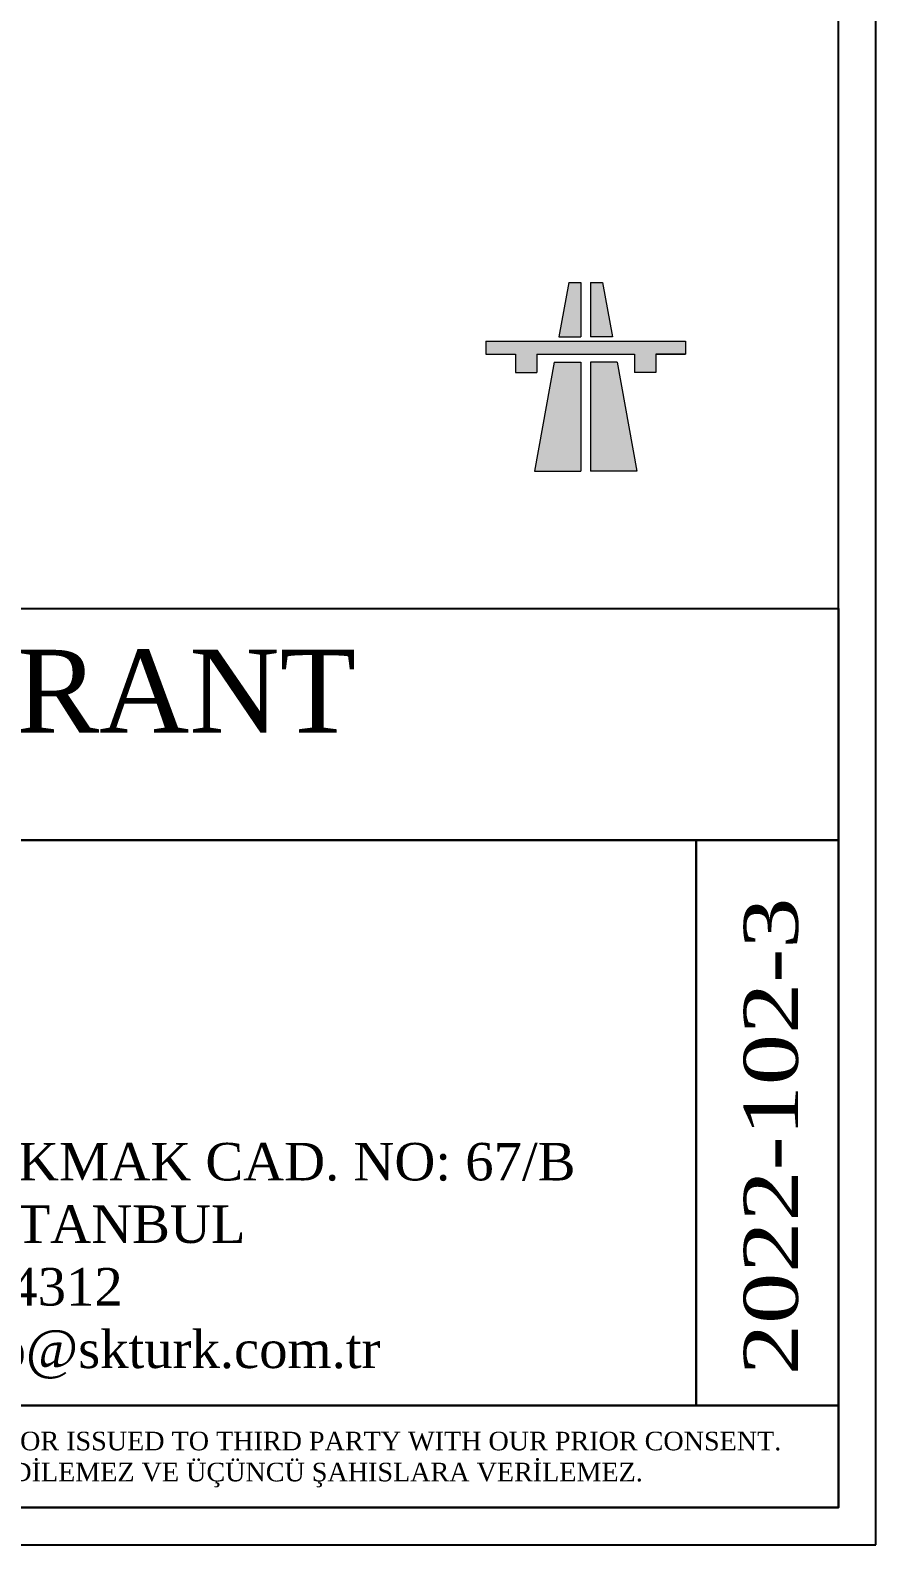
# Model space of a CAD drawing. Header units: centimetres. Extents: x 5488 to 20269, y -31398 to -19684.
# Drawn here: x 14793.9 to 15021, y -24865.5 to -24458.4 of the extents above; entities that cross this region are included whole.
import ezdxf
from ezdxf.enums import TextEntityAlignment as Align

# ---------------------------------------------------------------- set-up
doc = ezdxf.new("R2010")
doc.units = ezdxf.units.CM
doc.layers.add('Sktürk ANTET', color=7, linetype='Continuous')
doc.layers.add('xxx_Auto_Yardimci_Lejand', color=7, linetype='Continuous', lineweight=9)
doc.styles.add('CGOMEGA', font='times.ttf', dxfattribs={"height": 15})

# ---------------------------------------------------------------- blocks, each defined once
blk = doc.blocks.new('A$C61ed975a')
at = {"layer": 'xxx_Auto_Yardimci_Lejand'}
h = blk.add_hatch(color=172, dxfattribs=at)
h.paths.add_polyline_path([(25.49, 50.66), (22.28, 50.66), (19.62, 36.06), (25.49, 36.06)])
h.paths.add_polyline_path([(31.36, 50.66), (28.15, 50.66), (28.15, 36.06), (34.02, 36.06)])
h.paths.add_polyline_path([(0, 34.88), (0, 31.41), (7.94, 31.41), (7.94, 26.48), (13.74, 26.48), (13.74, 31.41), (39.9, 31.41), (39.9, 26.48), (45.7, 26.48), (45.7, 31.41), (53.64, 31.41), (53.64, 34.88)])
h.paths.add_polyline_path([(28.15, 0), (40.59, 0), (35.25, 29.3), (28.15, 29.3)])
h.paths.add_polyline_path([(25.49, 29.3), (18.39, 29.3), (13.05, 0), (25.49, 0)])
at = {"layer": 'xxx_Auto_Yardimci_Lejand', "color": 172}
for p, q in [((22.28, 50.66), (19.62, 36.06)), ((22.28, 50.66), (25.49, 50.66)), ((25.49, 50.66), (25.49, 36.06)), ((28.15, 50.66), (31.36, 50.66)), ((28.15, 50.66), (28.15, 36.06)), ((31.36, 50.66), (34.02, 36.06)), ((0, 34.88), (0, 31.41)), ((0, 34.88), (53.64, 34.88)), ((19.62, 36.06), (25.49, 36.06)), ((34.02, 36.06), (28.15, 36.06)), ((53.64, 34.88), (53.64, 31.41)), ((53.64, 34.88), (53.64, 31.41)), ((0, 31.41), (7.94, 31.41)), ((7.94, 31.41), (7.94, 26.48)), ((18.39, 29.3), (13.05, 0)), ((13.74, 31.41), (39.9, 31.41)), ((13.74, 31.41), (13.74, 26.48)), ((18.39, 29.3), (25.49, 29.3)), ((25.49, 29.3), (25.49, 0)), ((28.15, 29.3), (28.15, 0)), ((35.25, 29.3), (28.15, 29.3)), ((35.25, 29.3), (40.59, 0)), ((39.9, 31.41), (39.9, 26.48)), ((45.7, 31.41), (45.7, 26.48)), ((45.7, 31.41), (53.64, 31.41)), ((53.64, 31.41), (45.7, 31.41)), ((7.94, 26.48), (13.74, 26.48)), ((45.7, 26.48), (39.9, 26.48)), ((13.05, 0), (25.49, 0)), ((40.59, 0), (28.15, 0))]:
    blk.add_line(p, q, dxfattribs=at)

msp = doc.modelspace()

# ---------------------------------------------------------------- linework, layer by layer
for points in [[(10906.05, -24865.48), (15021.05, -24865.48), (15021.05, -21925.48), (10906.05, -21925.48)], [(10916.05, -24855.48), (15011.05, -24855.48), (15011.05, -21935.48), (10916.05, -21935.48)]]:
    msp.add_lwpolyline(points, close=True)
at = {"layer": 'Sktürk ANTET'}
for points in [[(14212.49, -24613.8), (15011.05, -24613.8), (15011.05, -24676.08), (14212.49, -24676.08)], [(14557.59, -24676.08), (14972.78, -24676.08), (14972.78, -24828.07), (14557.59, -24828.07)], [(14972.78, -24676.08), (15011.05, -24676.08), (15011.05, -24828.07), (14972.78, -24828.07)], [(14212.49, -24828.07), (15011.05, -24828.07), (15011.05, -24855.48), (14212.49, -24855.48)]]:
    msp.add_lwpolyline(points, close=True, dxfattribs=at)

# ---------------------------------------------------------------- block references
msp.add_blockref('A$C61ed975a', (14916.29, -24576.85))

# ---------------------------------------------------------------- texts
at = {"layer": 'Sktürk ANTET', "style": 'CGOMEGA'}
msp.add_text('MARCELLO MATTEO RESTURANT', height=22.2361, dxfattribs=at).set_placement((14611.77, -24647.15), align=Align.CENTER)
at = {"layer": 'Sktürk ANTET', "style": 'CGOMEGA', "width": 1.25}
msp.add_text('2022-102-3', height=14.569, rotation=90, dxfattribs=at).set_placement((15000.15, -24819.87))
at = {"layer": 'Sktürk ANTET', "attachment_point": 5, "style": 'CGOMEGA'}
for s, insert, char_height, width in [('{\\fTimes New Roman|b0|i0|c162|p18;ÇAĞLAYAN MAH. FEVZİ ÇAKMAK CAD. NO: 67/B \\PKAĞITHANE/ İSTANBUL\\Pp: 0212 909 4312\\Pw: skturk.com.tr | e: info@skturk.com.tr}', (14765.18, -24789.39), 10.0863, 474.4046), ("THIS DRAWING REMAINS THE PROPERTY OF {\\fTimes New Roman|b0|i0|c162|p18;SKTÜRK ENDÜSTRİYEL MUTFAK SAN. VE TİC. LTD. ŞTİ. }AND MAY ONLY BE COPIED COMPLETELY OR PARTY OR ISSUED TO THIRD PARTY WITH OUR PRIOR CONSENT.\\PBU RESİM {\\fTimes New Roman|b0|i0|c162|p18;SKTÜRK ENDÜSTRİYEL MUTFAK SAN. VE TİC. LTD. ŞTİ.'NİN }MALI OLUP YAZILI İZİN OLMADIKÇA KISMEN VEYA TAMAMEN KOPYA EDİLEMEZ VE ÜÇÜNCÜ ŞAHISLARA VERİLEMEZ.", (14616.49, -24842.59), 5, 796.0812)]:
    msp.add_mtext(s, dxfattribs=dict(at, insert=insert, char_height=char_height, width=width))

doc.saveas('drawing.dxf')
